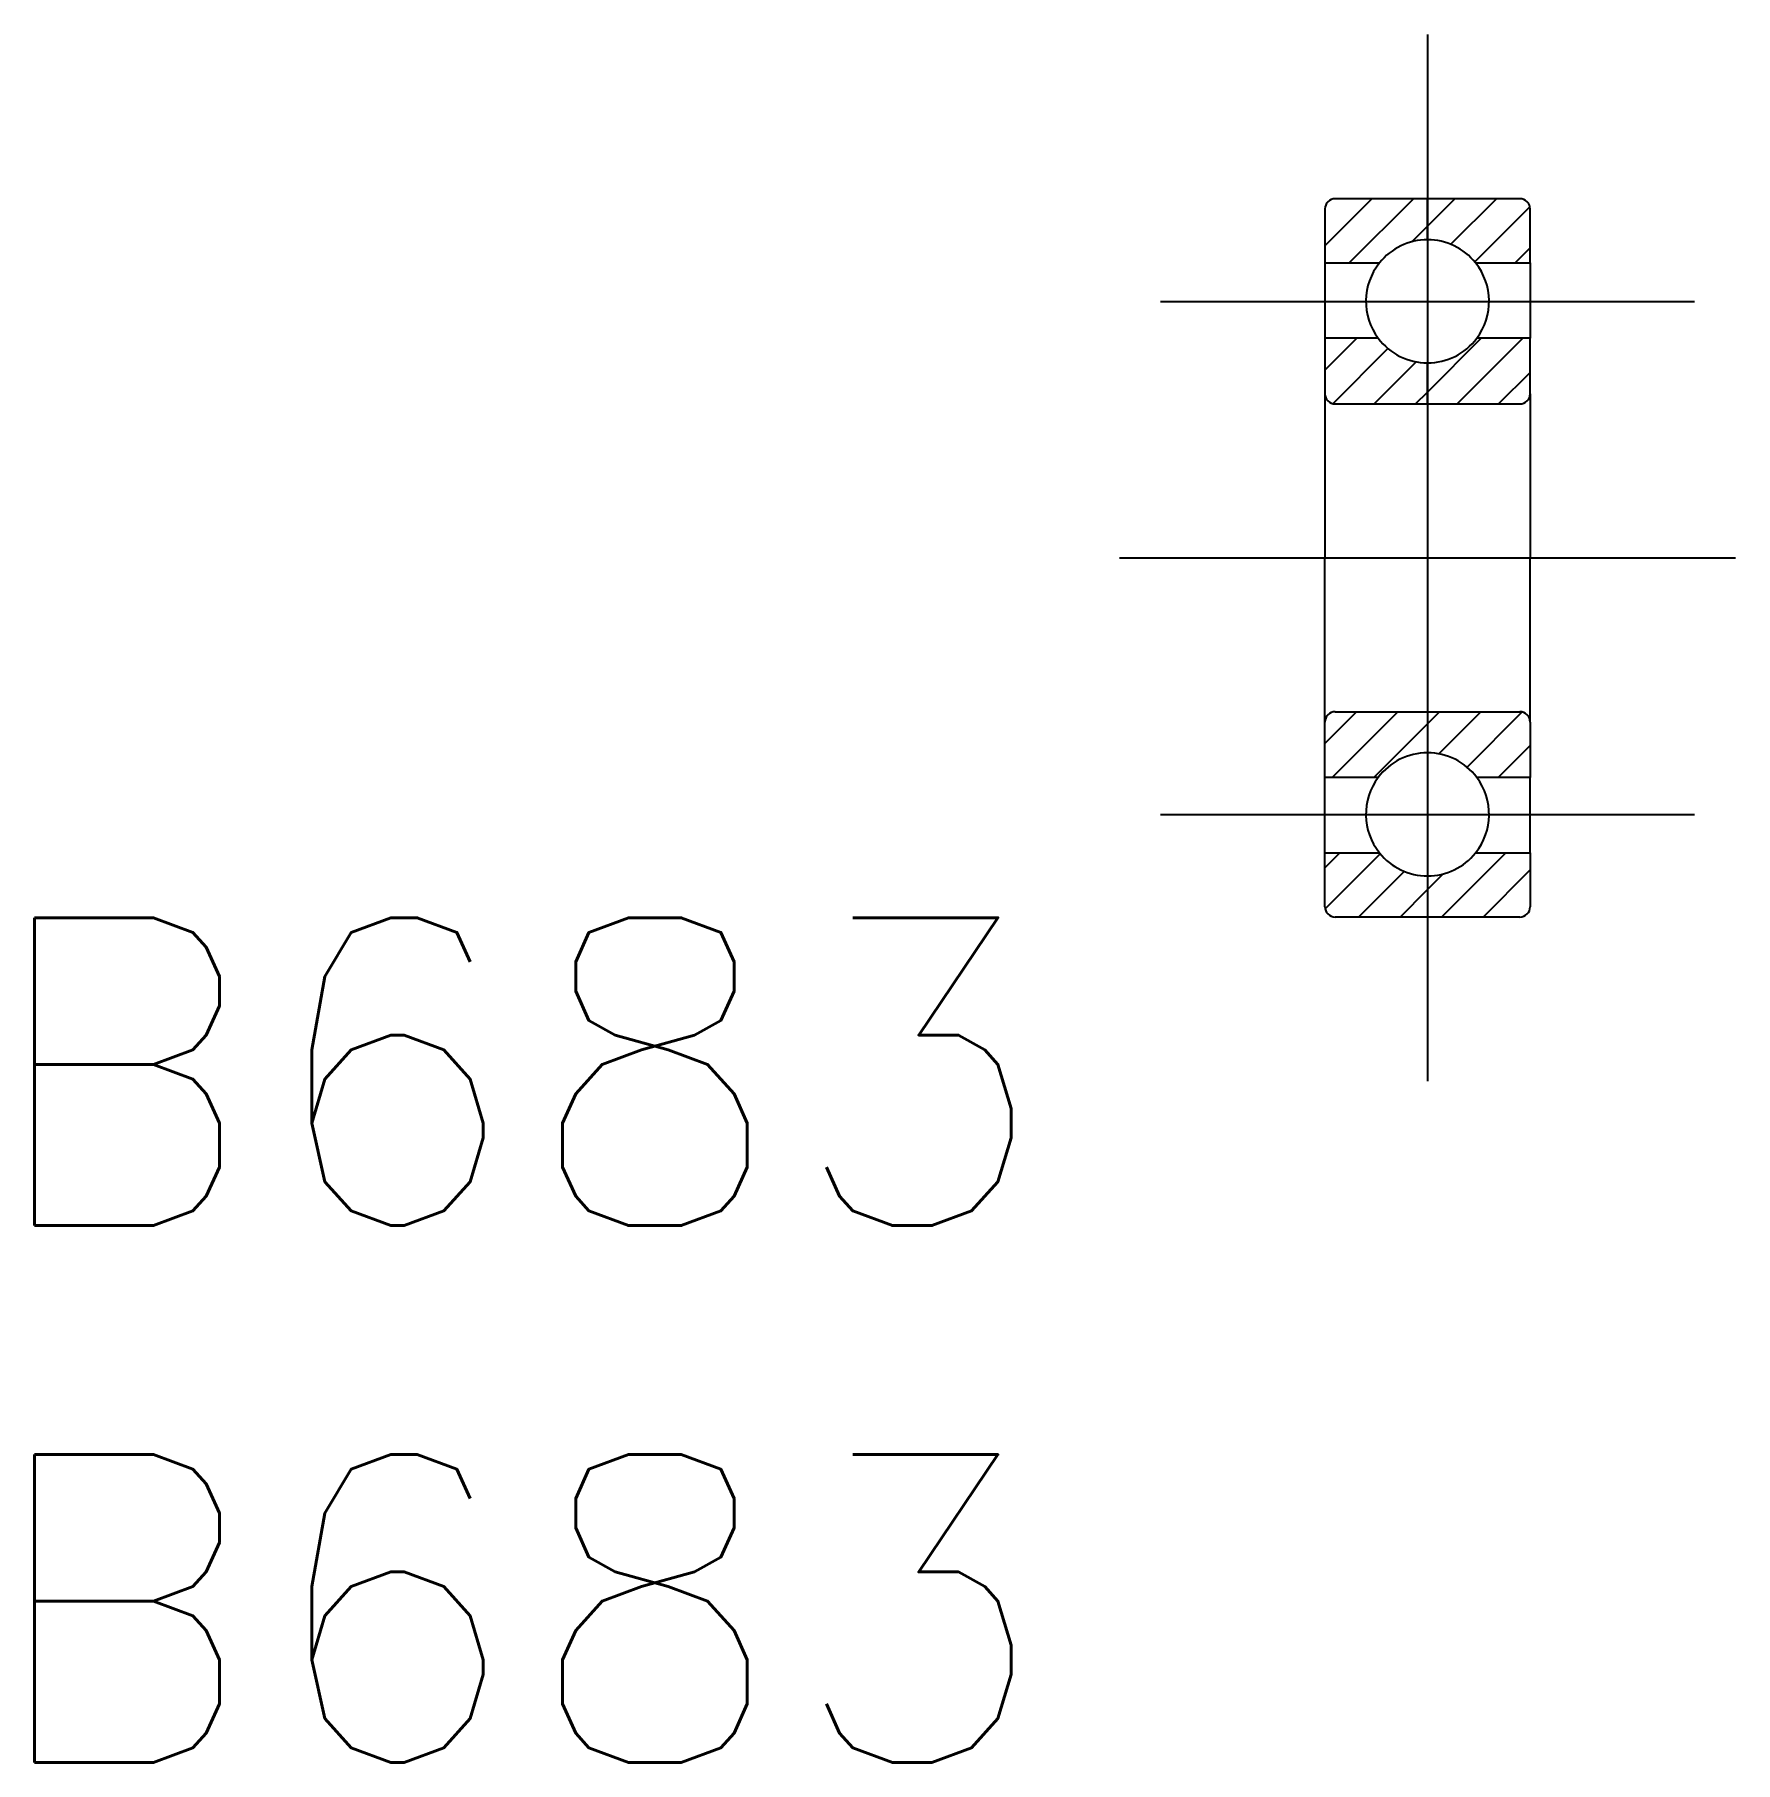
# Model space of a CAD drawing. Extents: x -13.6 to 3, y -11.7 to 5.1.
import ezdxf

# ---------------------------------------------------------------- set-up
doc = ezdxf.new("R2010")
doc.units = 0
doc.linetypes.add('CENTER', pattern=[50.8, 31.75, -6.35, 6.35, -6.35])
doc.layers.get('0').update_dxf_attribs({"linetype": 'CONTINUOUS'})
doc.layers.add('CENTER', color=1, linetype='CENTER')
doc.styles.get("Standard").update_dxf_attribs({"font": 'txt.shx', "height": 3, "bigfont": 'bigfont.shx'})

msp = doc.modelspace()

# ---------------------------------------------------------------- linework, layer by layer
at = {"color": 3, "linetype": 'CONTINUOUS'}
for p, q in [((-1, 3.041), (-0.541, 3.5)), ((-0.762, 2.875), (-0.137, 3.5)), ((0, 3.233), (0.267, 3.5)), ((0.227, 3.056), (0.671, 3.5)), ((0.46, 2.885), (0.998, 3.422)), ((-0.153, 3.08), (0, 3.233)), ((0.854, 2.875), (1, 3.021)), ((-1, 1.829), (-0.689, 2.14)), ((-0.922, 1.502), (-0.385, 2.04)), ((0, 1.616), (0.524, 2.14)), ((0.288, 1.5), (0.928, 2.14)), ((-0.521, 1.5), (-0.11, 1.91)), ((0.692, 1.5), (1, 1.808)), ((-0.116, 1.5), (0, 1.616)), ((-1, -1.808), (-0.692, -1.5)), ((-0.928, -2.14), (-0.288, -1.5)), ((0, -1.616), (0.116, -1.5)), ((0.11, -1.91), (0.521, -1.5)), ((0.385, -2.04), (0.922, -1.502)), ((-0.524, -2.14), (0, -1.616)), ((0.689, -2.14), (1, -1.829)), ((-1, -3.021), (-0.854, -2.875)), ((-0.998, -3.422), (-0.46, -2.885)), ((0.137, -3.5), (0.762, -2.875)), ((-0.671, -3.5), (-0.227, -3.056)), ((0, -3.233), (0.153, -3.08)), ((0.541, -3.5), (1, -3.041)), ((-0.267, -3.5), (0, -3.233))]:
    msp.add_line(p, q, dxfattribs=at)
at = {"color": 7, "linetype": 'CONTINUOUS'}
for p, q in [((-1, 3.4), (-1, 2.875)), ((-1, 3.4), (-1, 2.875)), ((0.9, 3.5), (-0.9, 3.5)), ((0, 3.5), (-0.9, 3.5)), ((0.9, 3.5), (0, 3.5)), ((1, 2.875), (1, 3.4)), ((1, 2.875), (1, 3.4)), ((-1, 2.875), (-1, 2.14)), ((-1, 2.875), (-0.468, 2.875)), ((-1, 2.875), (-0.468, 2.875)), ((0.468, 2.875), (1, 2.875)), ((0.468, 2.875), (1, 2.875)), ((1, 2.875), (1, 2.14)), ((-0.48, 2.14), (-1, 2.14)), ((-1, 2.14), (-1, 1.6)), ((-0.48, 2.14), (-1, 2.14)), ((-1, 2.14), (-1, 1.6)), ((1, 2.14), (0.48, 2.14)), ((1, 2.14), (0.48, 2.14)), ((1, 1.6), (1, 2.14)), ((1, 1.6), (1, 2.14)), ((-1, 1.6), (-1, 0)), ((1, 1.6), (1, 0)), ((-0.9, 1.5), (0.9, 1.5)), ((-0.9, 1.5), (0, 1.5)), ((0, 1.5), (0.9, 1.5)), ((-1, -1.6), (-1, 0)), ((1, -1.6), (1, 0)), ((-0.9, -1.5), (0.9, -1.5)), ((-1, -2.14), (-1, -1.6)), ((1, -1.6), (1, -2.14)), ((-1, -2.875), (-1, -2.14)), ((-0.48, -2.14), (-1, -2.14)), ((1, -2.14), (0.48, -2.14)), ((1, -2.875), (1, -2.14)), ((-1, -2.875), (-0.468, -2.875)), ((-1, -3.4), (-1, -2.875)), ((0.468, -2.875), (1, -2.875)), ((1, -2.875), (1, -3.4)), ((0.9, -3.5), (-0.9, -3.5))]:
    msp.add_line(p, q, dxfattribs=at)
at = {"color": 1, "linetype": 'CONTINUOUS'}
for p, q in [((0, 3.5), (0, 3.1)), ((0, 3.1), (0, 3.5)), ((0, 1.9), (0, 1.5)), ((0, 1.5), (0, 1.9))]:
    msp.add_line(p, q, dxfattribs=at)
at = {"color": 7, "linetype": 'CONTINUOUS'}
for centre, radius, start, end in [((-0.9, 3.4), 0.1, 90, 180), ((-0.9, 3.4), 0.1, 90, 180), ((0.9, 3.4), 0.1, 0, 90), ((0.9, 3.4), 0.1, 0, 90), ((0, 2.5), 0.6, 38.6822, 141.3178), ((0, 2.5), 0.6, 90, 141.3178), ((0, 2.5), 0.6, 38.6822, 90), ((0, 2.5), 0.6, 141.3178, 216.8699), ((0, 2.5), 0.6, 323.1301, 38.6822), ((0, 2.5), 0.6, 216.8699, 323.1301), ((0, 2.5), 0.6, 216.8699, 270), ((0, 2.5), 0.6, 270, 323.1301), ((-0.9, 1.6), 0.1, 180, 270), ((-0.9, 1.6), 0.1, 180, 270), ((0.9, 1.6), 0.1, 270, 0), ((0.9, 1.6), 0.1, 270, 0), ((-0.9, -1.6), 0.1, 90, 180), ((0.9, -1.6), 0.1, 0, 90), ((0, -2.5), 0.6, 36.8699, 143.1301), ((0, -2.5), 0.6, 143.1301, 218.6822), ((0, -2.5), 0.6, 321.3178, 36.8699), ((0, -2.5), 0.6, 218.6822, 321.3178), ((-0.9, -3.4), 0.1, 180, 270), ((0.9, -3.4), 0.1, 270, 0)]:
    msp.add_arc(centre, radius, start, end, dxfattribs=at)
at = {"layer": 'CENTER', "color": 1, "linetype": 'CENTER'}
for p, q in [((0, 5.1), (0, -5.1)), ((-2.6, 2.5), (2.6, 2.5)), ((-3, 0), (3, 0)), ((-2.6, -2.5), (2.6, -2.5))]:
    msp.add_line(p, q, dxfattribs=at)

# ---------------------------------------------------------------- texts
at = {"color": 7, "linetype": 'CONTINUOUS'}
for p in [(-14.085, -6.508), (-14.085, -11.739)]:
    msp.add_text('B683', height=3, dxfattribs=at).set_placement(p)

doc.saveas('drawing.dxf')
